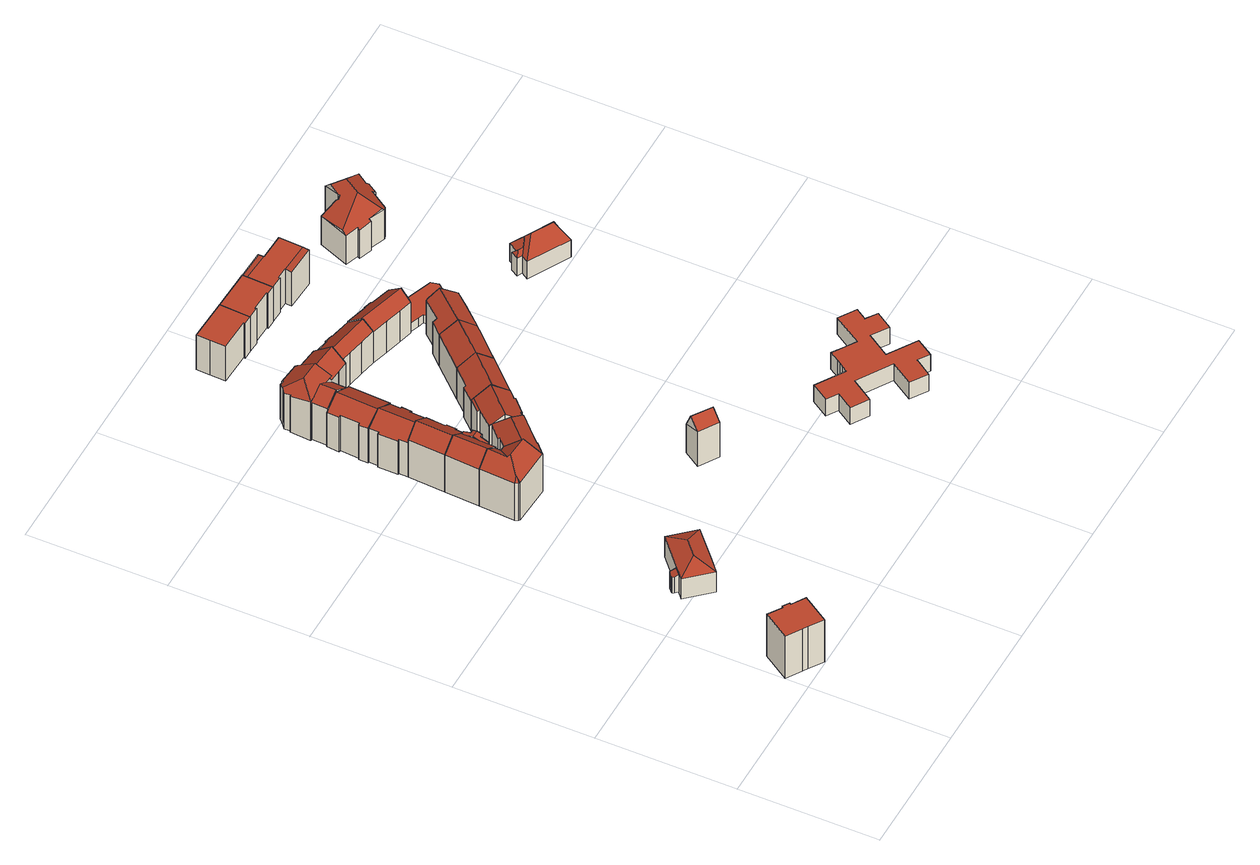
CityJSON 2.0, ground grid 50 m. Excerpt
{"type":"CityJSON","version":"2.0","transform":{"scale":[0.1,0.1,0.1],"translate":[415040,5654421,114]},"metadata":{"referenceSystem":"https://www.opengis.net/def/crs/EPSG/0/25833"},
"CityObjects":{
"building1":{"type":"Building","attributes":{"Dachtyp_tdc":"tdcPolyFlatRoof","Gemeindeschluessel":14612000,"Dachneigung":0,"QualitaetDacherkennung":81,"Geometrietyp2DReferenz":"3000","measuredHeight":18.89,"function":"31001_9998","roofType":"1000"},"geometry":[{"type":"Solid","lod":"2","boundaries":[[[[0,1,2,3]],[[1,4,5,2]],[[4,6,7,5]],[[6,8,9,7]],[[8,10,11,9]],[[10,12,13,11]],[[12,14,15,13]],[[14,16,17,15]],[[16,18,19,17]],[[18,0,3,19]],[[18,16,14,12,10,8,6,4,1,0]],[[3,2,5,7,9,11,13,15,17,19]]]],"semantics":{"surfaces":[{"type":"WallSurface"},{"type":"RoofSurface"},{"type":"GroundSurface"}],"values":[[0,0,0,0,0,0,0,0,0,0,1,2]]}}]},
"building2":{"type":"Building","attributes":{"Gemeindeschluessel":14612000,"Geometrietyp2DReferenz":"3000","function":"31001_9998","roofType":"9999"},"children":["building2-1","building2-2"]},
"building2-1":{"type":"BuildingPart","attributes":{"Dachtyp_tdc":"tdcHipRoof","Dachneigung":26.05,"QualitaetDacherkennung":63,"Geometrietyp2DReferenz":"3000","measuredHeight":11.9,"roofType":"3200"},"parents":["building2"],"geometry":[{"type":"MultiSurface","lod":"2","boundaries":[[[20,21,22,23]],[[21,24,25,22]],[[24,26,25]],[[27,28,29]],[[27,30,31,28]],[[30,32,33,31]],[[32,34,35,33]],[[34,36,37,35]],[[36,20,23,37]],[[32,30,38]],[[21,20,39]],[[30,27,24,21,39,38]],[[20,36,34,32,38,39]],[[23,22,25,28,31,33,35,37]]],"semantics":{"surfaces":[{"type":"WallSurface"},{"type":"RoofSurface"},{"type":"GroundSurface"}],"values":[0,0,0,0,0,0,0,0,0,1,1,1,1,2]}}]},
"building2-2":{"type":"BuildingPart","attributes":{"Dachtyp_tdc":"tdcPolyFlatRoof","Dachneigung":23.95,"QualitaetDacherkennung":35,"Geometrietyp2DReferenz":"3000","measuredHeight":7.7,"roofType":"2100"},"parents":["building2"],"geometry":[{"type":"MultiSurface","lod":"2","boundaries":[[[40,41,42,43]],[[41,44,45,42]],[[44,46,47,45]],[[46,48,49,47]],[[48,50,51,49]],[[50,52,53,51]],[[52,29,28,53]],[[26,40,43,25]],[[26,29,52,50,48,46,44,41,40]],[[43,42,45,47,49,51,53,28,25]]],"semantics":{"surfaces":[{"type":"WallSurface"},{"type":"RoofSurface"},{"type":"GroundSurface"}],"values":[0,0,0,0,0,0,0,0,1,2]}}]},
"building3":{"type":"Building","attributes":{"Dachtyp_tdc":"tdcFreeFormRoof","Gemeindeschluessel":14612000,"Dachneigung":39.99,"QualitaetDacherkennung":53,"Geometrietyp2DReferenz":"3000","measuredHeight":21.86,"function":"31001_9998","roofType":"5000"},"geometry":[{"type":"Solid","lod":"2","boundaries":[[[[54,55,56,57]],[[55,58,59,56]],[[58,60,61,59]],[[60,62,63,61]],[[62,64,65,63]],[[64,66,67,65]],[[66,68,69,67]],[[68,54,57,69]],[[70,71,72,68,66]],[[73,70,66,64]],[[73,64,62]],[[74,71,70,73,62,60]],[[75,74,60,58]],[[75,58,55]],[[72,71,74,75,55,54]],[[72,54,68]],[[57,56,59,61,63,65,67,69]]]],"semantics":{"surfaces":[{"type":"WallSurface"},{"type":"RoofSurface"},{"type":"GroundSurface"}],"values":[[0,0,0,0,0,0,0,0,1,1,0,1,1,1,1,0,2]]}}]},
"building4":{"type":"Building","attributes":{"Gemeindeschluessel":14612000,"Geometrietyp2DReferenz":"3000","function":"31001_9998","roofType":"9999"},"children":["building4-1","building4-2"]},
"building4-1":{"type":"BuildingPart","attributes":{"Dachtyp_tdc":"tdcGableRoof","Dachneigung":41.09,"QualitaetDacherkennung":81,"Geometrietyp2DReferenz":"3000","measuredHeight":21.19,"roofType":"3100"},"parents":["building4"],"geometry":[{"type":"MultiSurface","lod":"2","boundaries":[[[76,77,78,63]],[[77,79,80,81,78]],[[82,76,63,65]],[[79,77,83]],[[76,82,73]],[[77,76,73,83]],[[82,84,85,86,79,83,73]],[[63,78,81,87,88,65]]],"semantics":{"surfaces":[{"type":"WallSurface"},{"type":"RoofSurface"},{"type":"GroundSurface"}],"values":[0,0,0,0,0,1,1,2]}}]},
"building4-2":{"type":"BuildingPart","attributes":{"Dachtyp_tdc":"tdcFreeFormRoof","Dachneigung":19.33,"QualitaetDacherkennung":47,"Geometrietyp2DReferenz":"3000","measuredHeight":18.18,"roofType":"5000"},"parents":["building4"],"geometry":[{"type":"MultiSurface","lod":"2","boundaries":[[[89,90,91,92]],[[90,93,88,91]],[[80,94,95,81]],[[94,96,97,95]],[[96,98,99,97]],[[98,100,101,99]],[[100,102,103,101]],[[102,104,105,103]],[[104,89,92,105]],[[100,98,96,94,80,86,106]],[[106,84,93,90,89,104,102,100]],[[92,91,88,87,81,95,97,99,101,103,105]]],"semantics":{"surfaces":[{"type":"WallSurface"},{"type":"RoofSurface"},{"type":"GroundSurface"}],"values":[0,0,0,0,0,0,0,0,0,1,1,2]}}]},
"building5":{"type":"Building","attributes":{"Dachtyp_tdc":"tdcGableRoof","Gemeindeschluessel":14612000,"Dachneigung":35.93,"QualitaetDacherkennung":81,"Geometrietyp2DReferenz":"3000","measuredHeight":21.08,"function":"31001_9998","roofType":"3100"},"geometry":[{"type":"Solid","lod":"2","boundaries":[[[[107,108,109,110]],[[108,111,112,109]],[[111,113,95,112]],[[113,114,115,95]],[[114,116,78,115]],[[116,117,118,78]],[[117,119,120,118]],[[119,121,122,120]],[[121,123,124,122]],[[123,107,110,124]],[[119,117,116,114]],[[114,113,111,108,107,123,121,119]],[[110,109,112,95,115,78,118,120,122,124]]]],"semantics":{"surfaces":[{"type":"WallSurface"},{"type":"RoofSurface"},{"type":"GroundSurface"}],"values":[[0,0,0,0,0,0,0,0,0,0,1,1,2]]}}]},
"building6":{"type":"Building","attributes":{"Dachtyp_tdc":"tdcGableRoof","Gemeindeschluessel":14612000,"Dachneigung":34.11,"QualitaetDacherkennung":77,"Geometrietyp2DReferenz":"3000","measuredHeight":19.14,"function":"31001_9998","roofType":"3100"},"geometry":[{"type":"Solid","lod":"2","boundaries":[[[[125,126,127,128]],[[126,129,130,127]],[[129,131,132,130]],[[131,133,134,132]],[[133,135,136,134]],[[135,137,138,136]],[[137,139,140,138]],[[139,141,142,140]],[[141,143,144,142]],[[143,145,146,144]],[[145,147,148,146]],[[147,149,150,148]],[[149,151,152,150]],[[151,153,154,152]],[[153,125,128,154]],[[149,147,145,143,141,139,137,135]],[[135,133,131,129,126,125,153,151,149]],[[128,127,130,132,134,136,138,140,142,144,146,148,150,152,154]]]],"semantics":{"surfaces":[{"type":"WallSurface"},{"type":"RoofSurface"},{"type":"GroundSurface"}],"values":[[0,0,0,0,0,0,0,0,0,0,0,0,0,0,0,1,1,2]]}}]},
"building7":{"type":"Building","attributes":{"Dachtyp_tdc":"tdcFreeFormRoof","Gemeindeschluessel":14612000,"Dachneigung":40.89,"QualitaetDacherkennung":69,"Geometrietyp2DReferenz":"3000","measuredHeight":21.25,"function":"31001_9998","roofType":"5000"},"geometry":[{"type":"Solid","lod":"2","boundaries":[[[[155,156,157]],[[158,159,160,161,162,163,164,165,166,167,168]],[[169,170,171]],[[172,173,159,158]],[[173,174,160,159]],[[174,175,161,160]],[[175,156,162,161]],[[156,155,163,162]],[[155,176,164,163]],[[176,177,165,164]],[[177,178,166,165]],[[178,170,167,166]],[[170,169,168,167]],[[169,172,158,168]],[[179,157,156]],[[179,156,175,174,173,172,169,171]],[[177,176,155,157,179,171,170,178]]]],"semantics":{"surfaces":[{"type":"WallSurface"},{"type":"GroundSurface"},{"type":"RoofSurface"}],"values":[[0,1,0,0,0,0,0,0,0,0,0,0,0,0,2,2,2]]}}]},
"building8":{"type":"Building","attributes":{"Dachtyp_tdc":"tdcFreeFormRoof","Gemeindeschluessel":14612000,"Dachneigung":29.94,"QualitaetDacherkennung":77,"Geometrietyp2DReferenz":"3000","measuredHeight":19.11,"function":"31001_9998","roofType":"5000"},"geometry":[{"type":"Solid","lod":"2","boundaries":[[[[180,181,182,183]],[[181,184,185,182]],[[184,186,187,185]],[[186,188,189,187]],[[188,190,191,189]],[[190,192,152,191]],[[192,193,148,152]],[[193,194,195,148]],[[194,196,197,195]],[[196,198,199,197]],[[198,180,183,199]],[[192,190,188,200,201]],[[193,201,200,186,184,181,180,198,196,194]],[[188,186,200]],[[193,192,201]],[[183,182,185,187,189,191,152,148,195,197,199]]]],"semantics":{"surfaces":[{"type":"WallSurface"},{"type":"RoofSurface"},{"type":"GroundSurface"}],"values":[[0,0,0,0,0,0,0,0,0,0,0,1,1,0,0,2]]}}]},
"building9":{"type":"Building","attributes":{"Gemeindeschluessel":14612000,"Geometrietyp2DReferenz":"3000","function":"31001_9998","roofType":"9999"},"children":["building9-1","building9-2"]},
"building9-1":{"type":"BuildingPart","attributes":{"Dachtyp_tdc":"tdcGableRoof","Dachneigung":35.95,"QualitaetDacherkennung":73,"Geometrietyp2DReferenz":"3000","measuredHeight":18.86,"roofType":"3100"},"parents":["building9"],"geometry":[{"type":"MultiSurface","lod":"2","boundaries":[[[202,203,204,205]],[[203,206,207,204]],[[206,208,209,207]],[[208,210,211,209]],[[210,212,213,211]],[[212,214,215,216,213]],[[217,218,219,220]],[[217,221,222,218]],[[221,223,224,222]],[[223,202,205,224]],[[217,220,214,212,210]],[[210,208,206,203,202,223,221,217]],[[205,204,207,209,211,213,216,219,218,222,224]]],"semantics":{"surfaces":[{"type":"WallSurface"},{"type":"RoofSurface"},{"type":"GroundSurface"}],"values":[0,0,0,0,0,0,0,0,0,0,1,1,2]}}]},
"building9-2":{"type":"BuildingPart","attributes":{"Dachtyp_tdc":"tdcPolyFlatRoof","Dachneigung":31.95,"QualitaetDacherkennung":31,"Geometrietyp2DReferenz":"3000","measuredHeight":14.5,"roofType":"2100"},"parents":["building9"],"geometry":[{"type":"MultiSurface","lod":"2","boundaries":[[[225,220,219,226]],[[215,227,228,216]],[[227,225,226,228]],[[227,215,220,225]],[[226,219,216,228]]],"semantics":{"surfaces":[{"type":"WallSurface"},{"type":"RoofSurface"},{"type":"GroundSurface"}],"values":[0,0,0,1,2]}}]},
"building10":{"type":"Building","attributes":{"Gemeindeschluessel":14612000,"Geometrietyp2DReferenz":"3000","function":"31001_9998","roofType":"9999"},"children":["building10-1","building10-2","building10-3"]},
"building10-1":{"type":"BuildingPart","attributes":{"Dachtyp_tdc":"tdcFreeFormRoof","Dachneigung":33.36,"QualitaetDacherkennung":36,"Geometrietyp2DReferenz":"3000","measuredHeight":20.02,"roofType":"5000"},"parents":["building10"],"geometry":[{"type":"MultiSurface","lod":"2","boundaries":[[[229,230,231,232]],[[230,233,234,235,231]],[[236,237,238,239,240]],[[237,241,242,238]],[[241,243,244,242]],[[243,245,246,244]],[[245,247,248,246]],[[247,249,250,248]],[[249,229,232,250]],[[245,243,241,237,236,251,252]],[[251,253,254,255,256,257,258,259,252]],[[259,233,230,229,249,247,245,252]],[[232,231,235,260,261,262,263,239,238,242,244,246,248,250]]],"semantics":{"surfaces":[{"type":"WallSurface"},{"type":"RoofSurface"},{"type":"GroundSurface"}],"values":[0,0,0,0,0,0,0,0,0,1,1,1,2]}}]},
"building10-2":{"type":"BuildingPart","attributes":{"Dachtyp_tdc":"tdcGableRoof","Dachneigung":37.56,"QualitaetDacherkennung":75,"Geometrietyp2DReferenz":"3000","measuredHeight":20.15,"roofType":"3100"},"parents":["building10"],"geometry":[{"type":"MultiSurface","lod":"2","boundaries":[[[264,265,187,266]],[[265,267,268,187]],[[267,269,270,268]],[[269,240,239,270]],[[271,272,189,273]],[[272,264,266,189]],[[274,253,275,240,269,267,265,264]],[[264,272,271,276,255,274]],[[266,187,268,270,239,263,262,261,273,189]]],"semantics":{"surfaces":[{"type":"WallSurface"},{"type":"RoofSurface"},{"type":"GroundSurface"}],"values":[0,0,0,0,0,0,1,1,2]}}]},
"building10-3":{"type":"BuildingPart","attributes":{"Dachtyp_tdc":"tdcGableRoof","Dachneigung":40.95,"QualitaetDacherkennung":66,"Geometrietyp2DReferenz":"3000","measuredHeight":20.2,"roofType":"3100"},"parents":["building10"],"geometry":[{"type":"MultiSurface","lod":"2","boundaries":[[[234,277,278,235]],[[277,279,280,278]],[[279,277,281]],[[277,234,282,258,283,281]],[[284,279,281,283,257]],[[235,278,280,273,261,260]]],"semantics":{"surfaces":[{"type":"WallSurface"},{"type":"RoofSurface"},{"type":"GroundSurface"}],"values":[0,0,0,1,1,2]}}]},
"building11":{"type":"Building","attributes":{"Dachtyp_tdc":"tdcGableRoof","Gemeindeschluessel":14612000,"Dachneigung":65.04,"QualitaetDacherkennung":2,"Geometrietyp2DReferenz":"3000","measuredHeight":18.98,"function":"31001_9998","roofType":"3100"},"geometry":[{"type":"Solid","lod":"2","boundaries":[[[[285,286,287,288]],[[286,289,290,287]],[[289,291,292,290]],[[291,285,288,292]],[[289,286,293]],[[285,291,294]],[[286,285,294,293]],[[291,289,293,294]],[[288,287,290,292]]]],"semantics":{"surfaces":[{"type":"WallSurface"},{"type":"RoofSurface"},{"type":"GroundSurface"}],"values":[[0,0,0,0,0,0,1,1,2]]}}]},
"building12":{"type":"Building","attributes":{"Dachtyp_tdc":"tdcGableRoof","Gemeindeschluessel":14612000,"Dachneigung":36.31,"QualitaetDacherkennung":70,"Geometrietyp2DReferenz":"3000","measuredHeight":18.56,"function":"31001_9998","roofType":"3100"},"geometry":[{"type":"Solid","lod":"2","boundaries":[[[[295,296,297,298,299,300]],[[301,302,303,304,305,222,306,226,307]],[[297,296,302,301]],[[296,295,303,302]],[[295,308,304,303]],[[308,309,305,304]],[[309,310,222,305]],[[310,300,306,222]],[[300,299,226,306]],[[299,298,307,226]],[[298,297,301,307]],[[300,310,309,308,295]]]],"semantics":{"surfaces":[{"type":"RoofSurface"},{"type":"GroundSurface"},{"type":"WallSurface"}],"values":[[0,1,2,2,2,2,2,2,2,2,2,0]]}}]},
"building13":{"type":"Building","attributes":{"Dachtyp_tdc":"tdcPolyFlatRoof","Gemeindeschluessel":14612000,"Dachneigung":0,"QualitaetDacherkennung":69,"Geometrietyp2DReferenz":"3000","measuredHeight":15.61,"function":"31001_9998","roofType":"1000"},"geometry":[{"type":"Solid","lod":"2","boundaries":[[[[311,312,313,314]],[[312,315,316,313]],[[315,317,318,316]],[[317,319,320,318]],[[319,321,322,320]],[[321,323,324,322]],[[323,325,326,324]],[[325,311,314,326]],[[325,323,321,319,317,315,312,311]],[[314,313,316,318,320,322,324,326]]]],"semantics":{"surfaces":[{"type":"WallSurface"},{"type":"RoofSurface"},{"type":"GroundSurface"}],"values":[[0,0,0,0,0,0,0,0,1,2]]}}]},
"building14":{"type":"Building","attributes":{"Dachtyp_tdc":"tdcGableRoof","Gemeindeschluessel":14612000,"Dachneigung":39.31,"QualitaetDacherkennung":64,"Geometrietyp2DReferenz":"3000","measuredHeight":17.3,"function":"31001_9998","roofType":"3100"},"geometry":[{"type":"Solid","lod":"2","boundaries":[[[[327,328,329,330]],[[328,331,332,329]],[[331,333,334,332]],[[333,335,336,334]],[[335,337,338,336]],[[337,339,340,338]],[[339,341,342,340]],[[341,343,344,342]],[[343,345,346,344]],[[345,347,348,346]],[[347,349,350,348]],[[349,351,352,350]],[[351,353,278,352]],[[353,354,355,278]],[[354,327,330,355]],[[351,349,347,345,343,341,339]],[[339,337,335,333,331,328,327,354,353,351]],[[330,329,332,334,336,338,340,342,344,346,348,350,352,278,355]]]],"semantics":{"surfaces":[{"type":"WallSurface"},{"type":"RoofSurface"},{"type":"GroundSurface"}],"values":[[0,0,0,0,0,0,0,0,0,0,0,0,0,0,0,1,1,2]]}}]},
"building15":{"type":"Building","attributes":{"Dachtyp_tdc":"tdcFreeFormRoof","Gemeindeschluessel":14612000,"Dachneigung":36.28,"QualitaetDacherkennung":67,"Geometrietyp2DReferenz":"3000","measuredHeight":18.68,"function":"31001_9998","roofType":"5000"},"geometry":[{"type":"Solid","lod":"2","boundaries":[[[[308,356,357,358]],[[356,359,360,357]],[[359,361,362,360]],[[361,363,364,362]],[[363,365,366,364]],[[365,367,368,366]],[[367,308,358,368]],[[295,369,359,356]],[[363,361,369,295,308,367,365]],[[356,308,295]],[[361,359,369]],[[358,357,360,362,364,366,368]]]],"semantics":{"surfaces":[{"type":"WallSurface"},{"type":"RoofSurface"},{"type":"GroundSurface"}],"values":[[0,0,0,0,0,0,0,1,1,0,0,2]]}}]},
"building16":{"type":"Building","attributes":{"Dachtyp_tdc":"tdcPolyFlatRoof","Gemeindeschluessel":14612000,"Dachneigung":0,"QualitaetDacherkennung":72,"Geometrietyp2DReferenz":"3000","measuredHeight":15.6,"function":"31001_9998","roofType":"1000"},"geometry":[{"type":"Solid","lod":"2","boundaries":[[[[311,325,326,314]],[[325,370,371,326]],[[370,372,373,371]],[[372,374,375,373]],[[374,376,377,375]],[[376,378,379,377]],[[378,380,381,379]],[[380,311,314,381]],[[380,378,376,374,372,370,325,311]],[[314,326,371,373,375,377,379,381]]]],"semantics":{"surfaces":[{"type":"WallSurface"},{"type":"RoofSurface"},{"type":"GroundSurface"}],"values":[[0,0,0,0,0,0,0,0,1,2]]}}]},
"building17":{"type":"Building","attributes":{"Dachtyp_tdc":"tdcGableRoof","Gemeindeschluessel":14612000,"Dachneigung":39.5,"QualitaetDacherkennung":56,"Geometrietyp2DReferenz":"3000","measuredHeight":17.35,"function":"31001_9998","roofType":"3100"},"geometry":[{"type":"Solid","lod":"2","boundaries":[[[[382,383,384,385]],[[383,386,387,384]],[[386,388,389,387]],[[388,390,391,389]],[[390,392,393,391]],[[392,394,395,393]],[[394,396,397,395]],[[396,398,399,397]],[[398,400,401,399]],[[400,402,403,401]],[[402,404,405,403]],[[404,406,407,405]],[[406,382,385,407]],[[402,400,398,396,394,392,390,388]],[[388,386,383,382,406,404,402]],[[385,384,387,389,391,393,395,397,399,401,403,405,407]]]],"semantics":{"surfaces":[{"type":"WallSurface"},{"type":"RoofSurface"},{"type":"GroundSurface"}],"values":[[0,0,0,0,0,0,0,0,0,0,0,0,0,1,1,2]]}}]},
"building18":{"type":"Building","attributes":{"Dachtyp_tdc":"tdcFreeFormRoof","Gemeindeschluessel":14612000,"Dachneigung":36.94,"QualitaetDacherkennung":68,"Geometrietyp2DReferenz":"3000","measuredHeight":18.67,"function":"31001_9998","roofType":"5000"},"geometry":[{"type":"Solid","lod":"2","boundaries":[[[[408,409,410,411]],[[409,412,413,410]],[[412,414,415,413]],[[414,416,417,415]],[[416,418,419,417]],[[418,420,421,419]],[[420,422,423,421]],[[422,424,425,423]],[[424,408,411,425]],[[422,420,426,427,424]],[[426,418,416,414,412,409,408,427]],[[420,418,426]],[[408,424,427]],[[411,410,413,415,417,419,421,423,425]]]],"semantics":{"surfaces":[{"type":"WallSurface"},{"type":"RoofSurface"},{"type":"GroundSurface"}],"values":[[0,0,0,0,0,0,0,0,0,1,1,0,0,2]]}}]},
"building19":{"type":"Building","attributes":{"Dachtyp_tdc":"tdcPolyFlatRoof","Gemeindeschluessel":14612000,"Dachneigung":0,"QualitaetDacherkennung":85,"Geometrietyp2DReferenz":"3000","measuredHeight":7.46,"function":"31001_9998","roofType":"1000"},"geometry":[{"type":"Solid","lod":"2","boundaries":[[[[428,429,430,431]],[[429,432,433,430]],[[432,434,435,433]],[[434,436,437,435]],[[436,438,439,437]],[[438,440,441,439]],[[440,442,443,441]],[[442,444,445,443]],[[444,446,447,445]],[[446,448,449,447]],[[448,450,451,449]],[[450,452,453,451]],[[452,454,455,453]],[[454,456,457,455]],[[456,458,459,457]],[[458,460,461,459]],[[460,462,463,461]],[[462,464,465,463]],[[464,466,467,465]],[[466,468,469,467]],[[468,470,471,469]],[[470,472,473,471]],[[472,474,475,473]],[[474,476,477,475]],[[476,478,479,477]],[[478,480,481,479]],[[480,428,431,481]],[[480,478,476,474,472,470,468,466,464,462,460,458,456,454,452,450,448,446,444,442,440,438,436,434,432,429,428]],[[431,430,433,435,437,439,441,443,445,447,449,451,453,455,457,459,461,463,465,467,469,471,473,475,477,479,481]]]],"semantics":{"surfaces":[{"type":"WallSurface"},{"type":"RoofSurface"},{"type":"GroundSurface"}],"values":[[0,0,0,0,0,0,0,0,0,0,0,0,0,0,0,0,0,0,0,0,0,0,0,0,0,0,0,1,2]]}}]},
"building20":{"type":"Building","attributes":{"Gemeindeschluessel":14612000,"Geometrietyp2DReferenz":"3000","function":"31001_9998","roofType":"9999"},"children":["building20-1","building20-2","building20-3"]},
"building20-1":{"type":"BuildingPart","attributes":{"Dachtyp_tdc":"tdcPolyFlatRoof","Dachneigung":4.43,"QualitaetDacherkennung":52,"Geometrietyp2DReferenz":"3000","measuredHeight":15.44,"roofType":"2100"},"parents":["building20"],"geometry":[{"type":"MultiSurface","lod":"2","boundaries":[[[482,483,484,485]],[[486,487,488,489]],[[487,482,485,488]],[[487,486,483,482]],[[485,484,489,488]]],"semantics":{"surfaces":[{"type":"WallSurface"},{"type":"RoofSurface"},{"type":"GroundSurface"}],"values":[0,0,0,1,2]}}]},
"building20-2":{"type":"BuildingPart","attributes":{"Dachtyp_tdc":"tdcPolyFlatRoof","Dachneigung":0,"QualitaetDacherkennung":65,"Geometrietyp2DReferenz":"3000","measuredHeight":15.54,"roofType":"1000"},"parents":["building20"],"geometry":[{"type":"MultiSurface","lod":"2","boundaries":[[[490,491,492,484,483]],[[491,493,494,492]],[[495,496,497,498]],[[496,499,500,497]],[[499,372,501,500]],[[372,502,486,489,501]],[[502,372,499,496,495,493,491,490]],[[484,492,494,498,497,500,501,489]]],"semantics":{"surfaces":[{"type":"WallSurface"},{"type":"RoofSurface"},{"type":"GroundSurface"}],"values":[0,0,0,0,0,0,1,2]}}]},
"building20-3":{"type":"BuildingPart","attributes":{"Dachtyp_tdc":"tdcPolyFlatRoof","Dachneigung":6.86,"QualitaetDacherkennung":55,"Geometrietyp2DReferenz":"3000","measuredHeight":15.55,"roofType":"2100"},"parents":["building20"],"geometry":[{"type":"MultiSurface","lod":"2","boundaries":[[[503,504,494,493]],[[503,505,506,504]],[[505,495,498,506]],[[495,505,503,493]],[[494,504,506,498]]],"semantics":{"surfaces":[{"type":"WallSurface"},{"type":"RoofSurface"},{"type":"GroundSurface"}],"values":[0,0,0,1,2]}}]},
"building21":{"type":"Building","attributes":{"Dachtyp_tdc":"tdcPolyFlatRoof","Gemeindeschluessel":14612000,"Dachneigung":0,"QualitaetDacherkennung":37,"Geometrietyp2DReferenz":"3000","measuredHeight":3.83,"function":"31001_9998","roofType":"1000"},"geometry":[{"type":"Solid","lod":"2","boundaries":[[[[507,508,509,510]],[[508,511,512,509]],[[511,513,514,512]],[[513,515,516,514]],[[515,517,405,516]],[[517,518,401,405]],[[518,519,520,401]],[[519,521,522,520]],[[521,523,524,522]],[[523,507,510,524]],[[523,521,519,518,517,515,513,511,508,507]],[[510,509,512,514,516,405,401,520,522,524]]]],"semantics":{"surfaces":[{"type":"WallSurface"},{"type":"RoofSurface"},{"type":"GroundSurface"}],"values":[[0,0,0,0,0,0,0,0,0,0,1,2]]}}]},
"building22":{"type":"Building","attributes":{"Dachtyp_tdc":"tdcFreeFormRoof","Gemeindeschluessel":14612000,"Dachneigung":49.51,"QualitaetDacherkennung":32,"Geometrietyp2DReferenz":"3000","measuredHeight":13.45,"function":"31001_9998","roofType":"5000"},"geometry":[{"type":"Solid","lod":"2","boundaries":[[[[525,526,527,528]],[[529,525,528,530]],[[529,531,532]],[[531,529,530]],[[529,526,525]],[[526,529,532]],[[532,533,526]],[[534,533,532]],[[535,533,534]],[[533,535,536]],[[537,538,539,540,541,542,543,544,545,546,547]],[[535,534,538,537]],[[534,532,539,538]],[[532,531,540,539]],[[531,530,541,540]],[[530,528,542,541]],[[528,527,543,542]],[[527,548,544,543]],[[548,549,545,544]],[[549,550,546,545]],[[550,536,547,546]],[[536,535,537,547]],[[551,533,536,550]],[[552,551,550,549]],[[552,549,548]],[[526,533,551,552,548,527]]]],"semantics":{"surfaces":[{"type":"RoofSurface"},{"type":"GroundSurface"},{"type":"WallSurface"}],"values":[[0,0,0,0,0,0,0,0,0,0,1,2,2,2,2,2,2,2,2,2,2,2,0,0,0,0]]}}]},
"building23":{"type":"Building","attributes":{"Dachtyp_tdc":"tdcFreeFormRoof","Gemeindeschluessel":14612000,"Dachneigung":38.26,"QualitaetDacherkennung":34,"Geometrietyp2DReferenz":"3000","measuredHeight":18.14,"function":"31001_9998","roofType":"5000"},"geometry":[{"type":"Solid","lod":"2","boundaries":[[[[553,554,555,556]],[[554,557,558,555]],[[557,559,560,558]],[[559,561,562,560]],[[561,563,564,562]],[[563,565,566,564]],[[565,567,568,566]],[[567,569,570,568]],[[569,571,572,570]],[[571,573,574,572]],[[573,575,576,574]],[[575,577,578,576]],[[577,579,580,578]],[[579,581,582,580]],[[581,583,584,582]],[[583,585,586,584]],[[585,587,588,586]],[[587,553,556,588]],[[587,585,583,581,589,590,591,553]],[[592,593,567,565,594]],[[569,593,592,590,589,579,577,575,573,571]],[[590,592,594,563,561,559,557,554,591]],[[581,579,589]],[[554,553,591]],[[565,563,594]],[[569,567,593]],[[556,555,558,560,562,564,566,568,570,572,574,576,578,580,582,584,586,588]]]],"semantics":{"surfaces":[{"type":"WallSurface"},{"type":"RoofSurface"},{"type":"GroundSurface"}],"values":[[0,0,0,0,0,0,0,0,0,0,0,0,0,0,0,0,0,0,1,1,1,1,0,0,0,0,2]]}}]}
},
"vertices":[
[184,99,191],[123,4,191],[123,4,2],[184,99,2],[74,36,191],[74,36,2],[56,48,191],[56,48,2],[2,82,191],[2,82,2],[64,177,191],[64,177,2],[114,144,191],[114,144,2],[117,150,191],[117,150,2],[140,135,191],[140,135,2],[136,130,191],[136,130,2],
[246,445,92],[169,530,92],[169,530,1],[246,445,1],[192,551,92],[192,551,1],[192,551,78],[216,573,92],[216,573,1],[216,573,78],[312,660,92],[312,660,1],[389,575,92],[389,575,1],[347,537,92],[347,537,1],[287,482,92],[287,482,1],[306,575,120],[253,528,120],
[183,562,71],[181,568,69],[181,568,1],[183,562,1],[183,572,68],[183,572,1],[196,584,68],[196,584,1],[201,586,69],[201,586,1],[202,586,70],[202,586,1],[206,584,71],[206,584,1],
[393,1129,173],[249,1136,173],[249,1136,6],[393,1129,6],[245,1139,173],[245,1139,6],[239,1150,173],[239,1150,6],[246,1278,173],[246,1278,6],[351,1273,173],[351,1273,6],[350,1254,173],[350,1254,6],[369,1253,173],[369,1253,6],[295,1204,217],[302,1195,224],[381,1191,224],[299,1276,217],[258,1155,189],[253,1147,182],
[246,1278,171],[253,1402,173],[253,1402,6],[355,1397,179],[355,1397,173],[355,1397,6],[351,1273,178],[304,1399,217],[353,1327,179],[354,1352,179],[355,1378,179],[354,1352,6],[352,1300,6],
[366,1307,172],[360,1300,169],[360,1300,6],[366,1307,6],[352,1300,169],[372,1396,173],[372,1396,6],[370,1369,182],[370,1369,6],[382,1369,182],[382,1369,6],[380,1351,187],[380,1351,6],[379,1334,181],[379,1334,6],[368,1334,181],[368,1334,6],[354,1352,187],
[387,1462,158],[385,1426,158],[385,1426,6],[387,1462,6],[373,1426,167],[373,1426,6],[372,1396,167],[303,1399,217],[303,1399,6],[253,1402,174],[260,1534,174],[260,1534,6],[310,1533,217],[310,1533,6],[379,1531,167],[379,1531,6],[376,1463,166],[376,1463,6],
[410,1631,139],[408,1595,139],[408,1595,7],[410,1631,7],[396,1596,147],[396,1596,7],[392,1531,148],[392,1531,7],[379,1531,157],[379,1531,7],[317,1532,198],[317,1532,7],[260,1534,161],[260,1534,7],[260,1567,160],[260,1567,7],[255,1567,156],[255,1567,7],[257,1639,156],[257,1639,7],[262,1639,159],[262,1639,7],[263,1674,159],[263,1674,7],[323,1671,198],[323,1671,7],[400,1667,146],[400,1667,7],[398,1631,146],[398,1631,7],
[521,1258,170],[442,1341,163],[518,1261,174],[397,1281,5],[393,1284,5],[442,1332,5],[437,1337,5],[442,1341,5],[521,1258,5],[474,1212,5],[431,1169,5],[433,1166,5],[393,1129,5],[369,1253,5],[369,1253,172],[393,1129,171],[380,1193,218],[397,1281,172],[393,1284,168],[442,1332,169],[437,1337,163],[474,1212,171],[431,1169,172],[433,1166,169],[456,1270,218],
[268,1777,165],[262,1778,162],[262,1778,7],[268,1777,7],[265,1822,161],[265,1822,7],[270,1822,165],[270,1822,7],[395,1816,157],[395,1816,7],[407,1816,151],[407,1816,7],[400,1667,150],[263,1674,165],[258,1674,162],[258,1674,7],[259,1708,161],[259,1708,7],[265,1708,165],[265,1708,7],[325,1820,198],[318,1671,198],
[598,1326,145],[550,1279,146],[550,1279,7],[598,1326,7],[546,1282,150],[546,1282,7],[521,1258,150],[521,1258,7],[478,1303,195],[478,1303,7],[442,1341,155],[442,1341,7],[497,1401,153],[497,1401,152],[497,1401,7],[574,1402,195],[574,1402,7],[535,1442,7],[535,1442,152],[620,1355,148],[620,1355,7],[594,1330,149],[594,1330,7],
[529,1448,146],[529,1448,7],[490,1407,146],[490,1407,7],
[327,2012,156],[405,2003,159],[405,2003,7],[327,2012,7],[405,1997,163],[405,1997,146],[405,1997,7],[267,1881,180],[270,1954,167],[270,1954,7],[267,1881,7],[267,1881,167],[275,1954,170],[275,1954,7],[275,1977,166],[275,1977,7],[291,1990,172],[291,1990,7],[310,2008,160],[310,2008,7],[327,2006,161],[327,2006,7],[270,1881,182],[328,1935,207],[289,1879,182],[327,1876,182],[362,1874,182],[396,1871,182],[399,1914,200],[400,1928,206],[400,1930,207],[400,1930,7],[396,1871,7],[327,1876,7],[270,1881,7],
[325,1820,208],[270,1822,171],[325,1820,7],[272,1878,171],[272,1878,7],[267,1878,167],[267,1878,7],[398,1871,154],[395,1816,154],[398,1871,7],[327,1876,208],[270,1881,169],[396,1871,155],
[500,1986,147],[500,1986,7],[481,1864,166],[481,1864,7],[489,1916,209],[400,1930,204],[400,1925,209],[396,1871,165],
[749,802,131],[816,758,130],[816,758,3],[749,802,3],[778,699,159],[778,699,3],[711,743,159],[711,743,3],[800,733,193],[733,778,193],
[681,1508,193],[634,1551,146],[578,1490,146],[573,1495,141],[529,1448,141],[578,1398,193],[578,1490,7],[634,1551,7],[681,1508,7],[726,1466,7],[646,1383,7],[578,1398,7],[573,1495,7],[726,1466,145],[646,1383,146],[620,1355,146],
[531,2224,163],[497,2225,163],[497,2225,7],[531,2224,7],[498,2230,163],[498,2230,7],[380,2235,163],[380,2235,7],[382,2290,163],[382,2290,7],[384,2341,163],[384,2341,7],[395,2340,163],[395,2340,7],[536,2334,163],[536,2334,7],
[571,1975,129],[572,1981,125],[572,1981,7],[571,1975,7],[603,1974,125],[603,1974,7],[602,1970,129],[602,1970,7],[614,1968,129],[614,1968,7],[675,1954,130],[675,1954,7],[665,1895,180],[665,1895,7],[659,1856,148],[659,1856,7],[601,1867,148],[601,1867,7],[542,1879,148],[542,1879,7],[509,1885,149],[509,1885,7],[485,1890,149],[485,1890,7],[491,1927,180],[491,1927,7],[500,1986,131],[524,1983,130],[524,1983,7],
[634,1551,147],[634,1551,6],[726,1466,6],[741,1665,147],[741,1665,6],[831,1576,144],[831,1576,6],[818,1563,144],[818,1563,6],[747,1489,145],[747,1489,6],[733,1475,146],[733,1475,6],[786,1621,193],
[684,2328,163],[684,2328,7],[680,2217,163],[680,2217,7],[647,2219,163],[647,2219,7],[647,2224,163],[647,2224,7],[572,2227,163],[572,2227,7],[572,2222,163],[572,2222,7],
[778,1823,145],[720,1839,144],[720,1839,6],[778,1823,6],[659,1856,143],[659,1856,6],[666,1900,180],[666,1900,6],[675,1954,134],[675,1954,6],[754,1931,134],[754,1931,6],[756,1936,130],[756,1936,6],[785,1927,131],[785,1927,6],[783,1922,135],[783,1922,6],[855,1899,136],[855,1899,6],[840,1849,180],[840,1849,6],[830,1814,149],[830,1814,6],[829,1809,145],[829,1809,6],
[741,1665,145],[780,1708,147],[780,1708,5],[741,1665,5],[792,1698,158],[792,1698,5],[848,1765,157],[848,1765,5],[855,1760,163],[855,1760,5],[865,1752,173],[865,1752,5],[933,1694,144],[933,1694,5],[893,1647,144],[893,1647,5],[831,1576,143],[831,1576,5],[884,1735,192],[785,1621,192],
[1202,437,77],[1151,358,77],[1151,358,3],[1202,437,3],[1090,397,77],[1090,397,3],[1128,456,77],[1128,456,3],[1088,482,77],[1088,482,3],[1128,544,77],[1128,544,3],[1229,479,77],[1229,479,3],[1240,497,77],[1240,497,3],[1250,512,77],[1250,512,3],[1258,524,77],[1258,524,3],[1280,559,77],[1280,559,3],[1283,557,77],[1283,557,3],[1322,532,77],[1322,532,3],[1360,507,77],[1360,507,3],[1426,609,77],[1426,609,3],[1487,570,77],[1487,570,3],[1461,530,77],[1461,530,3],[1501,503,77],[1501,503,3],[1462,443,77],[1462,443,3],[1402,482,77],[1402,482,3],[1350,401,77],[1350,401,3],[1451,336,77],[1451,336,3],[1412,275,77],[1412,275,3],[1372,301,77],[1372,301,3],[1332,241,77],[1332,241,3],[1272,280,77],[1272,280,3],[1323,359,77],[1323,359,3],
[789,2324,160],[788,2303,162],[788,2303,8],[789,2324,8],[683,2309,162],[684,2328,160],[684,2328,8],[683,2309,8],
[788,2303,163],[883,2299,163],[883,2299,8],[879,2214,163],[879,2214,8],[767,2219,163],[726,2221,163],[726,2221,8],[767,2219,8],[725,2216,163],[725,2216,8],[680,2217,8],[683,2309,163],
[878,2190,160],[878,2190,8],[766,2196,160],[766,2196,8],
[933,1694,44],[865,1752,44],[865,1752,6],[933,1694,6],[889,1780,44],[889,1780,6],[886,1793,44],[886,1793,6],[867,1800,44],[867,1800,6],[830,1814,44],[855,1899,44],[1023,1837,44],[1023,1837,6],[1029,1809,44],[1029,1809,6],[971,1738,44],[971,1738,6],
[1273,1607,139],[1267,1627,122],[1222,1613,83],[1207,1588,83],[1347,1566,139],[1353,1508,83],[1384,1564,83],[1400,1592,83],[1266,1627,122],[1322,1635,83],[1272,1662,83],[1253,1673,83],[1272,1662,5],[1322,1635,5],[1400,1592,5],[1384,1564,5],[1353,1508,5],[1207,1588,5],[1222,1613,5],[1204,1623,5],[1219,1650,5],[1235,1641,5],[1253,1673,5],[1204,1623,83],[1219,1650,83],[1235,1641,83],[1241,1620,100],[1222,1630,100],
[1009,2125,134],[1052,2234,135],[1052,2234,6],[1009,2125,6],[1112,2212,161],[1112,2212,6],[1116,2206,164],[1116,2206,6],[1130,2208,168],[1130,2208,6],[1131,2215,167],[1131,2215,6],[1178,2283,131],[1178,2283,6],[1274,2218,125],[1274,2218,6],[1245,2174,132],[1245,2174,6],[1254,2168,124],[1254,2168,6],[1230,2132,124],[1230,2132,6],[1220,2139,133],[1220,2139,6],[1175,2072,133],[1175,2072,6],[1162,2067,139],[1162,2067,6],[1101,2091,142],[1101,2091,6],[1098,2082,137],[1098,2082,6],[1051,2099,132],[1051,2099,6],[1055,2108,138],[1055,2108,6],[1154,2071,146],[1148,2155,187],[1016,2142,144],[1186,2212,187],[1270,2212,133],[1159,2255,168]
]}
